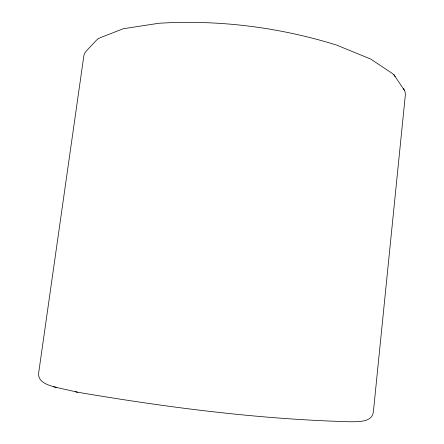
<?xml version="1.0" encoding="UTF-8"?>
<svg xmlns="http://www.w3.org/2000/svg" width="444" height="444" viewBox="0 0 444 444"><rect width="100%" height="100%" fill="white"/><g stroke="black" fill="none" stroke-linecap="round" stroke-linejoin="round"><path stroke-width="0.67" d="M75.314 391.697L77.589 392.213C168.048 407.581 259.49 419.391 351.287 421.783C359.085 421.556 372.089 422.311 373.376 411.849L405.333 95.116L405.244 92.696L404.506 90.421L403.169 88.434M404.506 90.421L393.856 74.714L392.052 73.271L370.662 59.03L336.319 44.983C279.076 27.228 218.742 19.591 158.897 23.26L123.177 28.766L100.427 37.662L98.263 38.628L96.481 40.193L85.781 51.582L84.499 53.624L83.822 55.961L38.689 372.771C37.474 382.512 49.112 385.509 56.321 387.401M53.768 386.824L77.589 392.213M393.856 74.714L395.16 76.645"/></g></svg>
